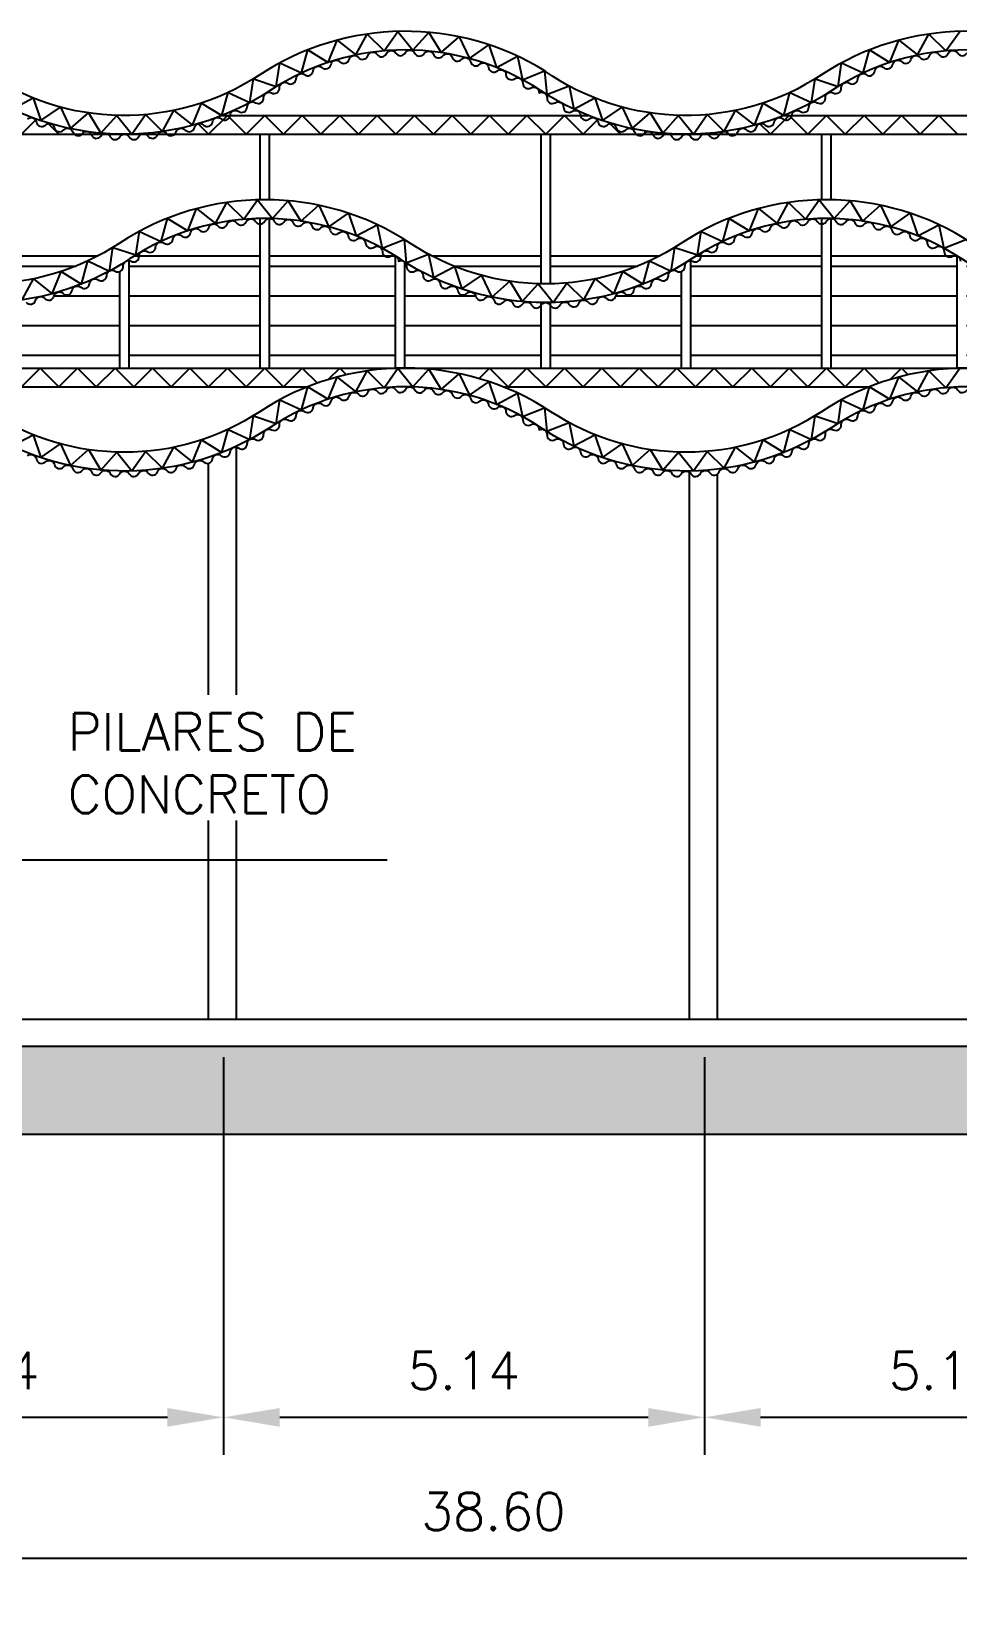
# Model space of a CAD drawing. Header units: millimetres. Extents: x 462 to 740, y -508 to -73.
# Drawn here: x 683.78 to 693.67, y -503.81 to -487.09 of the extents above; entities that cross this region are included whole.
import ezdxf

# ---------------------------------------------------------------- set-up
doc = ezdxf.new("R2010")
doc.units = ezdxf.units.MM
doc.header["$LTSCALE"] = 0.1
doc.header["$PDMODE"] = 3
doc.header["$PDSIZE"] = 0.005
for name, color, linetype in [('azul-claro', 130, 'Continuous'), ('COTAS', 6, 'Continuous'), ('nivel', 1, 'Continuous'), ('ondas-claras', 130, 'Continuous'), ('ondas-escuras', 160, 'Continuous'), ('Parede alta', 5, 'Continuous')]:
    doc.layers.add(name, color=color, linetype=linetype)
doc.styles.add('RO-00', font='romans.shx')
doc.dimstyles.new('COTAS-300', dxfattribs={"dimscale": 0, "dimtxt": 0.4, "dimasz": 0.6, "dimexe": 0.4, "dimexo": 0.4, "dimgap": 0.3, "dimtad": 1, "dimzin": 1, "dimdsep": 46, "dimtxsty": 'RO-00', "dimcen": 2.5, "dimclrd": 6, "dimclre": 6, "dimclrt": 2, "dimadec": 0, "dimazin": 0, "dimtfac": 1, "dimtmove": 2, "dimatfit": 2, "dimfxl": 1, "dimtolj": 1, "dimtzin": 0, "dimarcsym": 0})

# ---------------------------------------------------------------- blocks, each defined once
blk = doc.blocks.new('*D55')
at = {"layer": 'COTAS', "color": 6, "lineweight": -2}
for p, q in [((690.966, -498.052), (690.966, -502.303)), ((696.102, -498.052), (696.102, -502.303)), ((695.502, -501.903), (691.566, -501.903))]:
    blk.add_line(p, q, dxfattribs=at)
at = {"layer": 'COTAS', "color": 6}
for points in [[(691.566, -501.803), (691.566, -502.003), (690.966, -501.903)], [(695.502, -501.803), (695.502, -502.003), (696.102, -501.903)]]:
    blk.add_solid(points, dxfattribs=at)
at = {"layer": 'Defpoints', "color": 0}
for p in [(690.966, -497.652), (696.102, -497.652), (690.966, -501.903)]:
    blk.add_point(p, dxfattribs=at)
at = {"layer": 'COTAS', "color": 2, "insert": (693.534, -501.403), "char_height": 0.4, "attachment_point": 5, "style": 'RO-00'}
blk.add_mtext('\\A1;5.14', dxfattribs=at)
blk = doc.blocks.new('*D56')
at = {"layer": 'COTAS', "color": 6, "lineweight": -2}
for p, q in [((685.829, -498.052), (685.829, -502.303)), ((690.966, -498.052), (690.966, -502.303)), ((690.366, -501.903), (686.429, -501.903))]:
    blk.add_line(p, q, dxfattribs=at)
at = {"layer": 'COTAS', "color": 6}
for points in [[(686.429, -501.803), (686.429, -502.003), (685.829, -501.903)], [(690.366, -501.803), (690.366, -502.003), (690.966, -501.903)]]:
    blk.add_solid(points, dxfattribs=at)
at = {"layer": 'Defpoints', "color": 0}
for p in [(685.829, -497.652), (690.966, -497.652), (685.829, -501.903)]:
    blk.add_point(p, dxfattribs=at)
at = {"layer": 'COTAS', "color": 2, "insert": (688.397, -501.403), "char_height": 0.4, "attachment_point": 5, "style": 'RO-00'}
blk.add_mtext('\\A1;5.14', dxfattribs=at)
blk = doc.blocks.new('*D57')
at = {"layer": 'COTAS', "color": 6, "lineweight": -2}
for p, q in [((680.693, -498.052), (680.693, -502.303)), ((685.829, -498.052), (685.829, -502.303)), ((685.229, -501.903), (681.293, -501.903))]:
    blk.add_line(p, q, dxfattribs=at)
at = {"layer": 'COTAS', "color": 6}
for points in [[(681.293, -501.803), (681.293, -502.003), (680.693, -501.903)], [(685.229, -501.803), (685.229, -502.003), (685.829, -501.903)]]:
    blk.add_solid(points, dxfattribs=at)
at = {"layer": 'Defpoints', "color": 0}
for p in [(680.693, -497.652), (685.829, -497.652), (680.693, -501.903)]:
    blk.add_point(p, dxfattribs=at)
at = {"layer": 'COTAS', "color": 2, "insert": (683.261, -501.403), "char_height": 0.4, "attachment_point": 5, "style": 'RO-00'}
blk.add_mtext('\\A1;5.14', dxfattribs=at)
blk = doc.blocks.new('*D71')
at = {"layer": 'COTAS', "color": 6, "lineweight": -2}
for p, q in [((669.411, -500.577), (669.411, -503.809)), ((708.009, -501.345), (708.009, -503.809)), ((670.011, -503.409), (707.409, -503.409))]:
    blk.add_line(p, q, dxfattribs=at)
at = {"layer": 'COTAS', "color": 6}
for points in [[(670.011, -503.309), (670.011, -503.509), (669.411, -503.409)], [(707.409, -503.309), (707.409, -503.509), (708.009, -503.409)]]:
    blk.add_solid(points, dxfattribs=at)
at = {"layer": 'Defpoints', "color": 0}
for p in [(669.411, -500.177), (708.009, -500.945), (708.009, -503.409)]:
    blk.add_point(p, dxfattribs=at)
at = {"layer": 'COTAS', "color": 2, "insert": (688.71, -502.909), "char_height": 0.4, "attachment_point": 5, "style": 'RO-00'}
blk.add_mtext('\\A1;38.60', dxfattribs=at)

msp = doc.modelspace()

# ---------------------------------------------------------------- hatches: boundary and pattern name
h = msp.add_hatch()
h.set_pattern_fill('LINE', color=256, scale=0.1, style=0)
h.set_pattern_definition([(0, (61.8689, 31.7374), (0, 0.3175), [])])
h.paths.add_polyline_path([(684.489, -489.489), (683.32, -489.489), (683.32, -489.788, 0.116451)])
h.paths.add_polyline_path([(684.72, -489.657, -0.237937), (684.669, -489.652, 0.268983), (684.611, -489.65), (684.611, -489.65, 0.268989), (684.581, -489.7, -0.610099), (684.49, -489.745, 0.268989), (684.433, -489.739), (684.433, -489.739, 0.268983), (684.399, -489.786, -0.6101), (684.305, -489.824, 0.268983), (684.248, -489.814), (684.248, -489.814, 0.268989), (684.211, -489.859, -0.610099), (684.115, -489.891, 0.26899), (684.058, -489.877), (684.058, -489.877, 0.268984), (684.018, -489.919, -0.6101), (683.92, -489.943, 0.579938), (683.822, -489.964, -0.610099), (683.722, -489.982, 0.579938), (683.623, -489.996, -0.6101), (683.522, -490.007, 0.579938), (683.422, -490.014, -0.610099), (683.321, -490.018, 0.001454), (683.32, -490.018), (683.32, -490.689), (684.72, -490.689)])
h.paths.add_polyline_path([(686.22, -489.489), (684.927, -489.489, 0.020521), (684.927, -489.493, -0.5853), (684.842, -489.547, 0.098516), (684.82, -489.541), (684.82, -490.689), (686.22, -490.689)])
h.paths.add_polyline_path([(687.665, -489.491, 0.024038), (687.66, -489.489), (687.624, -489.489, 0.049924), (687.614, -489.493, -0.312343), (687.548, -489.489), (686.32, -489.489), (686.32, -490.689), (687.665, -490.689)])
h.paths.add_polyline_path([(689.22, -490.018, 0.001448), (689.22, -490.018, -0.6101), (689.119, -490.014, 0.579938), (689.019, -490.007, -0.610099), (688.918, -489.996, 0.579938), (688.819, -489.982, -0.6101), (688.719, -489.964, 0.579938), (688.621, -489.943, -0.610099), (688.523, -489.919, 0.579938), (688.426, -489.891, -0.6101), (688.33, -489.859, 0.579938), (688.236, -489.824, -0.610099), (688.142, -489.786, 0.579938), (688.051, -489.745, -0.6101), (687.96, -489.7, 0.579938), (687.872, -489.652, -0.610099), (687.784, -489.601, 0.222137), (687.765, -489.555), (687.765, -490.689), (689.22, -490.689)])
h.paths.add_polyline_path([(689.22, -489.489), (688.052, -489.489, 0.116451), (689.22, -489.788)])
h = msp.add_hatch()
h.set_pattern_fill('LINE', color=256, scale=0.1, style=0)
h.set_pattern_definition([(0, (67.8689, 31.7374), (0, 0.3175), [])])
h.paths.add_polyline_path([(690.489, -489.489), (689.32, -489.489), (689.32, -489.788, 0.116451)])
h.paths.add_polyline_path([(690.72, -489.657, -0.237937), (690.669, -489.652, 0.268983), (690.611, -489.65), (690.611, -489.65, 0.268989), (690.581, -489.7, -0.610099), (690.49, -489.745, 0.268989), (690.433, -489.739), (690.433, -489.739, 0.268983), (690.399, -489.786, -0.6101), (690.305, -489.824, 0.268983), (690.248, -489.814), (690.248, -489.814, 0.268989), (690.211, -489.859, -0.610099), (690.115, -489.891, 0.26899), (690.058, -489.877), (690.058, -489.877, 0.268984), (690.018, -489.919, -0.6101), (689.92, -489.943, 0.579938), (689.822, -489.964, -0.610099), (689.722, -489.982, 0.579938), (689.623, -489.996, -0.6101), (689.522, -490.007, 0.579938), (689.422, -490.014, -0.610099), (689.321, -490.018, 0.001454), (689.32, -490.018), (689.32, -490.689), (690.72, -490.689)])
h.paths.add_polyline_path([(692.22, -489.489), (690.927, -489.489, 0.020521), (690.927, -489.493, -0.5853), (690.842, -489.547, 0.098516), (690.82, -489.541), (690.82, -490.689), (692.22, -490.689)])
h.paths.add_polyline_path([(693.665, -489.491, 0.024038), (693.66, -489.489), (693.624, -489.489, 0.049924), (693.614, -489.493, -0.312343), (693.548, -489.489), (692.32, -489.489), (692.32, -490.689), (693.665, -490.689)])
h.paths.add_polyline_path([(695.22, -490.018, 0.001448), (695.22, -490.018, -0.6101), (695.119, -490.014, 0.579938), (695.019, -490.007, -0.610099), (694.918, -489.996, 0.579938), (694.819, -489.982, -0.6101), (694.719, -489.964, 0.579938), (694.621, -489.943, -0.610099), (694.523, -489.919, 0.579938), (694.426, -489.891, -0.6101), (694.33, -489.859, 0.579938), (694.236, -489.824, -0.610099), (694.142, -489.786, 0.579938), (694.051, -489.745, -0.6101), (693.96, -489.7, 0.579938), (693.872, -489.652, -0.610099), (693.784, -489.601, 0.222137), (693.765, -489.555), (693.765, -490.689), (695.22, -490.689)])
h.paths.add_polyline_path([(695.22, -489.489), (694.052, -489.489, 0.116451), (695.22, -489.788)])
at = {"layer": 'Parede alta'}
msp.add_hatch(color=256, dxfattribs=at).paths.add_polyline_path([(615.813, -498.124), (622.397, -498.124), (622.397, -497.935), (637.373, -497.935), (637.373, -498.124), (639.075, -498.124), (644.831, -498.124), (644.831, -497.935), (653.026, -497.935), (653.026, -498.124), (665.693, -498.124), (665.693, -497.935), (690.531, -497.935), (710.726, -497.935), (710.726, -498.124), (722.993, -498.124), (722.993, -497.935), (730.926, -497.935), (730.926, -498.124), (739.642, -498.124), (739.642, -499.068), (729.982, -499.068), (729.982, -498.879), (723.937, -498.879), (723.937, -499.068), (709.782, -499.068), (709.782, -498.879), (690.531, -498.879), (666.637, -498.879), (666.637, -499.068), (652.082, -499.068), (652.082, -498.879), (645.775, -498.879), (645.775, -499.068), (639.075, -499.068), (636.429, -499.068), (636.429, -498.879), (623.341, -498.879), (623.341, -499.068), (615.813, -499.068)])

# ---------------------------------------------------------------- linework, layer by layer
for p, q in [((683.831, -488.028), (683.67, -488.189)), ((685.87, -487.989), (685.67, -488.189)), ((685.814, -487.989), (689.27, -487.989)), ((685.87, -487.989), (686.07, -488.189)), ((686.27, -487.989), (686.07, -488.189)), ((686.27, -487.989), (686.47, -488.189)), ((686.67, -487.989), (686.47, -488.189)), ((686.67, -487.989), (686.87, -488.189)), ((687.07, -487.989), (686.87, -488.189)), ((687.07, -487.989), (687.27, -488.189)), ((687.47, -487.989), (687.27, -488.189)), ((687.47, -487.989), (687.67, -488.189)), ((687.87, -487.989), (687.67, -488.189)), ((687.87, -487.989), (688.07, -488.189)), ((688.27, -487.989), (688.07, -488.189)), ((688.27, -487.989), (688.47, -488.189)), ((688.67, -487.989), (688.47, -488.189)), ((688.67, -487.989), (688.87, -488.189)), ((689.07, -487.989), (688.87, -488.189)), ((689.07, -487.989), (689.27, -488.189)), ((689.27, -487.989), (689.726, -487.989)), ((689.47, -487.989), (689.27, -488.189)), ((689.47, -487.989), (689.67, -488.189)), ((689.831, -488.028), (689.67, -488.189)), ((691.87, -487.989), (691.67, -488.189)), ((691.814, -487.989), (695.27, -487.989)), ((691.87, -487.989), (692.07, -488.189)), ((692.27, -487.989), (692.07, -488.189)), ((692.27, -487.989), (692.47, -488.189)), ((692.67, -487.989), (692.47, -488.189)), ((692.67, -487.989), (692.87, -488.189)), ((693.07, -487.989), (692.87, -488.189)), ((693.07, -487.989), (693.27, -488.189)), ((693.47, -487.989), (693.27, -488.189)), ((693.47, -487.989), (693.67, -488.189)), ((683.27, -488.189), (689.27, -488.189)), ((683.948, -488.066), (684.07, -488.189)), ((685.558, -488.077), (685.67, -488.189)), ((686.22, -488.889), (686.22, -488.189)), ((686.32, -488.889), (686.32, -488.189)), ((689.22, -489.788), (689.22, -488.189)), ((689.27, -488.189), (695.27, -488.189)), ((689.32, -489.788), (689.32, -488.189)), ((689.948, -488.066), (690.07, -488.189)), ((691.558, -488.077), (691.67, -488.189)), ((692.22, -488.889), (692.22, -488.189)), ((692.32, -488.889), (692.32, -488.189)), ((686.22, -490.689), (686.22, -489.089)), ((686.32, -490.689), (686.32, -489.089)), ((692.22, -490.689), (692.22, -489.089)), ((692.32, -490.689), (692.32, -489.089)), ((683.32, -489.489), (684.489, -489.489)), ((684.82, -490.689), (684.82, -489.541)), ((684.878, -489.489), (686.22, -489.489)), ((686.32, -489.489), (687.663, -489.489)), ((687.665, -490.689), (687.665, -489.491)), ((687.765, -490.689), (687.765, -489.555)), ((688.052, -489.489), (689.22, -489.489)), ((689.32, -489.489), (690.489, -489.489)), ((690.82, -490.689), (690.82, -489.541)), ((690.878, -489.489), (692.22, -489.489)), ((692.32, -489.489), (693.663, -489.489)), ((693.665, -490.689), (693.665, -489.491)), ((684.72, -490.689), (684.72, -489.657)), ((690.72, -490.689), (690.72, -489.657)), ((689.22, -490.689), (689.22, -489.988)), ((689.32, -490.689), (689.32, -489.988)), ((683.27, -490.689), (689.27, -490.689)), ((683.87, -490.689), (683.67, -490.889)), ((683.87, -490.689), (684.07, -490.889)), ((684.27, -490.689), (684.07, -490.889)), ((684.27, -490.689), (684.47, -490.889)), ((684.67, -490.689), (684.47, -490.889)), ((684.67, -490.689), (684.87, -490.889)), ((685.07, -490.689), (684.87, -490.889)), ((685.07, -490.689), (685.27, -490.889)), ((685.47, -490.689), (685.27, -490.889)), ((685.47, -490.689), (685.67, -490.889)), ((685.87, -490.689), (685.67, -490.889)), ((685.87, -490.689), (686.07, -490.889)), ((686.27, -490.689), (686.07, -490.889)), ((686.27, -490.689), (686.47, -490.889)), ((686.67, -490.689), (686.47, -490.889)), ((686.67, -490.689), (686.831, -490.849)), ((687.07, -490.689), (686.948, -490.811)), ((687.07, -490.689), (687.141, -490.76)), ((688.67, -490.689), (688.558, -490.801)), ((688.67, -490.689), (688.87, -490.889)), ((689.07, -490.689), (688.87, -490.889)), ((689.07, -490.689), (689.27, -490.889)), ((689.27, -490.689), (695.27, -490.689)), ((689.47, -490.689), (689.27, -490.889)), ((689.47, -490.689), (689.67, -490.889)), ((689.87, -490.689), (689.67, -490.889)), ((689.87, -490.689), (690.07, -490.889)), ((690.27, -490.689), (690.07, -490.889)), ((690.27, -490.689), (690.47, -490.889)), ((690.67, -490.689), (690.47, -490.889)), ((690.67, -490.689), (690.87, -490.889)), ((691.07, -490.689), (690.87, -490.889)), ((691.07, -490.689), (691.27, -490.889)), ((691.47, -490.689), (691.27, -490.889)), ((691.47, -490.689), (691.67, -490.889)), ((691.87, -490.689), (691.67, -490.889)), ((691.87, -490.689), (692.07, -490.889)), ((692.27, -490.689), (692.07, -490.889)), ((692.27, -490.689), (692.47, -490.889)), ((692.67, -490.689), (692.47, -490.889)), ((692.67, -490.689), (692.831, -490.849)), ((693.07, -490.689), (692.948, -490.811)), ((693.07, -490.689), (693.141, -490.76)), ((683.27, -490.889), (686.726, -490.889)), ((688.814, -490.889), (689.27, -490.889)), ((689.27, -490.889), (692.726, -490.889))]:
    msp.add_line(p, q)
at = {"layer": 'azul-claro'}
for points in [[(689.27, -487.518, 0.293057), (686.215, -487.555, -0.307403), (683.259, -487.513, -0.292457)], [(695.27, -487.518, 0.293057), (692.215, -487.555, -0.307403), (689.259, -487.513, -0.292457)], [(689.27, -487.758, -0.005791), (689.215, -487.722, 0.3), (686.326, -487.722, -0.3), (683.215, -487.722)], [(683.736, -488.025, -0.586073), (683.83, -488.059, 0.603737), (683.926, -488.091, -0.586073), (684.023, -488.119, 0.603753), (684.121, -488.144, -0.586073), (684.219, -488.165, 0.603737), (684.318, -488.183, -0.586073), (684.418, -488.197, 0.603753), (684.519, -488.208, -0.586073), (684.619, -488.215, 0.603737), (684.72, -488.218, -0.586073), (684.821, -488.218, 0.603753), (684.922, -488.215, -0.586073), (685.022, -488.208, 0.603737), (685.123, -488.197, -0.586073), (685.222, -488.183, 0.603753), (685.322, -488.165, -0.586073), (685.42, -488.144, 0.603737), (685.518, -488.119, -0.586073), (685.615, -488.091, 0.603753), (685.711, -488.059, -0.586073), (685.805, -488.025, 0.603737), (685.899, -487.986, -0.586073), (685.991, -487.945, 0.603753), (686.081, -487.9, -0.586073), (686.17, -487.852, 0.603737), (686.257, -487.801, -0.586073), (686.342, -487.747, 0.5853), (686.427, -487.693, -0.604731), (686.515, -487.643, 0.5853), (686.604, -487.596, -0.604731), (686.695, -487.552, 0.5853), (686.787, -487.512, -0.604731), (686.881, -487.476, 0.5853), (686.977, -487.443, -0.604731), (687.073, -487.414, 0.5853), (687.171, -487.389, -0.604731), (687.269, -487.368, 0.5853), (687.369, -487.35, -0.604731), (687.469, -487.336, 0.5853), (687.569, -487.327, -0.604731), (687.67, -487.321, 0.5853), (687.77, -487.319, -0.604731), (687.871, -487.321, 0.5853), (687.972, -487.327, -0.604731), (688.072, -487.336, 0.5853), (688.172, -487.35, -0.604731), (688.272, -487.368, 0.5853), (688.37, -487.389, -0.604731), (688.468, -487.414, 0.5853), (688.564, -487.443, -0.604731), (688.66, -487.476, 0.5853), (688.754, -487.512, -0.604731), (688.846, -487.552, 0.5853), (688.937, -487.596, -0.604731), (689.026, -487.643, 0.5853), (689.114, -487.693, -0.604731), (689.199, -487.747, -0.354582), (689.27, -487.761, -0.354582)], [(695.27, -487.758, -0.005791), (695.215, -487.722, 0.3), (692.326, -487.722, -0.3), (689.215, -487.722)], [(689.27, -487.761, -0.191661), (689.284, -487.801, 0.603753), (689.371, -487.852, -0.586073), (689.46, -487.9, 0.603737), (689.55, -487.945, -0.586073), (689.642, -487.986, 0.603753), (689.736, -488.025, -0.586073), (689.83, -488.059, 0.603737), (689.926, -488.091, -0.586073), (690.023, -488.119, 0.603753), (690.121, -488.144, -0.586073), (690.219, -488.165, 0.603737), (690.318, -488.183, -0.586073), (690.418, -488.197, 0.603753), (690.519, -488.208, -0.586073), (690.619, -488.215, 0.603737), (690.72, -488.218, -0.586073), (690.821, -488.218, 0.603753), (690.922, -488.215, -0.586073), (691.022, -488.208, 0.603737), (691.123, -488.197, -0.586073), (691.222, -488.183, 0.603753), (691.322, -488.165, -0.586073), (691.42, -488.144, 0.603737), (691.518, -488.119, -0.586073), (691.615, -488.091, 0.603753), (691.711, -488.059, -0.586073), (691.805, -488.025, 0.603737), (691.899, -487.986, -0.586073), (691.991, -487.945, 0.603753), (692.081, -487.9, -0.586073), (692.17, -487.852, 0.603737), (692.257, -487.801, -0.586073), (692.342, -487.747, 0.5853), (692.427, -487.693, -0.604731), (692.515, -487.643, 0.5853), (692.604, -487.596, -0.604731), (692.695, -487.552, 0.5853), (692.787, -487.512, -0.604731), (692.881, -487.476, 0.5853), (692.977, -487.443, -0.604731), (693.073, -487.414, 0.5853), (693.171, -487.389, -0.604731), (693.269, -487.368, 0.5853), (693.369, -487.35, -0.604731), (693.469, -487.336, 0.5853), (693.569, -487.327, -0.604731), (693.67, -487.321, 0.5853), (693.77, -487.319, -0.604731)]]:
    msp.add_lwpolyline(points, format="xyb", dxfattribs=at)
for points in [[(683.571, -487.921), (683.796, -487.801), (683.876, -488.043), (684.086, -487.898), (684.194, -488.129), (684.386, -487.96), (684.52, -488.178), (684.69, -487.987), (684.849, -488.188), (684.996, -487.979), (685.177, -488.159), (685.299, -487.935), (685.499, -488.093), (685.594, -487.856), (685.812, -487.99), (685.879, -487.743), (686.11, -487.851), (686.148, -487.598), (686.393, -487.679), (686.431, -487.427), (686.662, -487.534), (686.729, -487.288), (686.947, -487.421), (687.042, -487.184), (687.242, -487.342), (687.364, -487.118), (687.545, -487.298), (687.692, -487.09), (687.851, -487.29), (688.021, -487.1), (688.155, -487.317), (688.347, -487.148), (688.455, -487.379), (688.664, -487.234), (688.745, -487.476), (688.97, -487.356), (689.022, -487.606), (689.259, -487.513), (689.281, -487.764)], [(689.281, -487.764), (689.519, -487.671), (689.571, -487.921), (689.796, -487.801), (689.876, -488.043), (690.086, -487.898), (690.194, -488.129), (690.386, -487.96), (690.52, -488.178), (690.69, -487.987), (690.849, -488.188), (690.996, -487.979), (691.177, -488.159), (691.299, -487.935), (691.499, -488.093), (691.594, -487.856), (691.812, -487.99), (691.879, -487.743), (692.11, -487.851), (692.148, -487.598), (692.393, -487.679), (692.431, -487.427), (692.662, -487.534), (692.729, -487.288), (692.947, -487.421), (693.042, -487.184), (693.242, -487.342), (693.364, -487.118), (693.545, -487.298), (693.692, -487.09)]]:
    msp.add_lwpolyline(points, dxfattribs=at)
at = {"layer": 'nivel'}
for p, q in [((685.969, -494.179), (685.969, -491.535)), ((685.669, -494.179), (685.669, -491.705)), ((690.806, -497.652), (690.806, -491.801)), ((691.106, -497.652), (691.106, -491.82)), ((685.669, -497.652), (685.669, -495.525)), ((685.969, -497.652), (685.969, -495.525))]:
    msp.add_line(p, q, dxfattribs=at)
at = {"layer": 'ondas-claras'}
for points in [[(689.326, -491.155, 0.3), (686.215, -491.155, -0.3), (683.326, -491.155)], [(695.326, -491.155, 0.3), (692.215, -491.155, -0.3), (689.326, -491.155)], [(689.27, -491.358, -0.005791), (689.215, -491.322, 0.3), (686.326, -491.322, -0.293699), (683.27, -491.358)], [(683.736, -491.625, -0.586073), (683.83, -491.659, 0.603737), (683.926, -491.691, -0.586073), (684.023, -491.719, 0.603753), (684.121, -491.744, -0.586073), (684.219, -491.765, 0.603737), (684.318, -491.783, -0.586073), (684.418, -491.797, 0.603753), (684.519, -491.808, -0.586073), (684.619, -491.815, 0.603737), (684.72, -491.818, -0.586073), (684.821, -491.818, 0.603753), (684.922, -491.815, -0.586073), (685.022, -491.808, 0.603737), (685.123, -491.797, -0.586073), (685.222, -491.783, 0.603753), (685.322, -491.765, -0.586073), (685.42, -491.744, 0.603737), (685.518, -491.719, -0.586073), (685.615, -491.691, 0.603753), (685.711, -491.659, -0.586073), (685.805, -491.625, 0.603737), (685.899, -491.586, -0.586073), (685.991, -491.545, 0.603753), (686.081, -491.5, -0.586073), (686.17, -491.452, 0.603737), (686.257, -491.401, -0.586073), (686.342, -491.347, 0.5853), (686.427, -491.293, -0.604731), (686.515, -491.243, 0.5853), (686.604, -491.196, -0.604731), (686.695, -491.152, 0.5853), (686.787, -491.112, -0.604731), (686.881, -491.076, 0.5853), (686.977, -491.043, -0.604731), (687.073, -491.014, 0.5853), (687.171, -490.989, -0.604731), (687.269, -490.968, 0.5853), (687.369, -490.95, -0.604731), (687.469, -490.936, 0.5853), (687.569, -490.927, -0.604731), (687.67, -490.921, 0.5853), (687.77, -490.919, -0.604731), (687.871, -490.921, 0.5853), (687.972, -490.927, -0.604731), (688.072, -490.936, 0.5853), (688.172, -490.95, -0.604731), (688.272, -490.968, 0.5853), (688.37, -490.989, -0.604731), (688.468, -491.014, 0.5853), (688.564, -491.043, -0.604731), (688.66, -491.076, 0.5853), (688.754, -491.112, -0.604731), (688.846, -491.152, 0.5853), (688.937, -491.196, -0.604731), (689.026, -491.243, 0.5853), (689.114, -491.293, -0.604731), (689.199, -491.347, -0.354582), (689.27, -491.361, -0.354582)], [(695.27, -491.358, -0.005791), (695.215, -491.322, 0.3), (692.326, -491.322, -0.293699), (689.27, -491.358)], [(689.27, -491.361, -0.191661), (689.284, -491.401, 0.603753), (689.371, -491.452, -0.586073), (689.46, -491.5, 0.603737), (689.55, -491.545, -0.586073), (689.642, -491.586, 0.603753), (689.736, -491.625, -0.586073), (689.83, -491.659, 0.603737), (689.926, -491.691, -0.586073), (690.023, -491.719, 0.603753), (690.121, -491.744, -0.586073), (690.219, -491.765, 0.603737), (690.318, -491.783, -0.586073), (690.418, -491.797, 0.603753), (690.519, -491.808, -0.586073), (690.619, -491.815, 0.603737), (690.72, -491.818, -0.586073), (690.821, -491.818, 0.603753), (690.922, -491.815, -0.586073), (691.022, -491.808, 0.603737), (691.123, -491.797, -0.586073), (691.222, -491.783, 0.603753), (691.322, -491.765, -0.586073), (691.42, -491.744, 0.603737), (691.518, -491.719, -0.586073), (691.615, -491.691, 0.603753), (691.711, -491.659, -0.586073), (691.805, -491.625, 0.603737), (691.899, -491.586, -0.586073), (691.991, -491.545, 0.603753), (692.081, -491.5, -0.586073), (692.17, -491.452, 0.603737), (692.257, -491.401, -0.586073), (692.342, -491.347, 0.5853), (692.427, -491.293, -0.604731), (692.515, -491.243, 0.5853), (692.604, -491.196, -0.604731), (692.695, -491.152, 0.5853), (692.787, -491.112, -0.604731), (692.881, -491.076, 0.5853), (692.977, -491.043, -0.604731), (693.073, -491.014, 0.5853), (693.171, -490.989, -0.604731), (693.269, -490.968, 0.5853), (693.369, -490.95, -0.604731), (693.469, -490.936, 0.5853), (693.569, -490.927, -0.604731), (693.67, -490.921, 0.5853), (693.77, -490.919, -0.604731)]]:
    msp.add_lwpolyline(points, format="xyb", dxfattribs=at)
for points in [[(683.571, -491.521), (683.796, -491.401), (683.876, -491.643), (684.086, -491.498), (684.194, -491.729), (684.386, -491.56), (684.52, -491.778), (684.69, -491.587), (684.849, -491.788), (684.996, -491.579), (685.177, -491.759), (685.299, -491.535), (685.499, -491.693), (685.594, -491.456), (685.812, -491.59), (685.879, -491.343), (686.11, -491.451), (686.148, -491.198), (686.393, -491.279), (686.431, -491.027), (686.662, -491.134), (686.729, -490.888), (686.947, -491.021), (687.042, -490.784), (687.242, -490.942), (687.364, -490.718), (687.545, -490.898), (687.692, -490.69), (687.851, -490.89), (688.021, -490.7), (688.155, -490.917), (688.347, -490.748), (688.455, -490.979), (688.664, -490.834), (688.745, -491.076), (688.97, -490.956), (689.022, -491.206), (689.259, -491.113), (689.281, -491.364)], [(689.281, -491.364), (689.519, -491.271), (689.571, -491.521), (689.796, -491.401), (689.876, -491.643), (690.086, -491.498), (690.194, -491.729), (690.386, -491.56), (690.52, -491.778), (690.69, -491.587), (690.849, -491.788), (690.996, -491.579), (691.177, -491.759), (691.299, -491.535), (691.499, -491.693), (691.594, -491.456), (691.812, -491.59), (691.879, -491.343), (692.11, -491.451), (692.148, -491.198), (692.393, -491.279), (692.431, -491.027), (692.662, -491.134), (692.729, -490.888), (692.947, -491.021), (693.042, -490.784), (693.242, -490.942), (693.364, -490.718), (693.545, -490.898), (693.692, -490.69)]]:
    msp.add_lwpolyline(points, dxfattribs=at)
at = {"layer": 'ondas-escuras'}
for points in [[(689.27, -489.789, -0.146769), (687.826, -489.355, 0.3), (684.715, -489.355, -0.146769), (683.27, -489.789)], [(695.27, -489.789, -0.146769), (693.826, -489.355, 0.3), (690.715, -489.355, -0.146769), (689.27, -489.789)], [(689.27, -489.989, -0.146769), (687.715, -489.522, 0.3), (684.826, -489.522, -0.146769), (683.27, -489.989)], [(683.722, -489.983, 0.603753), (683.822, -489.965, -0.586073), (683.92, -489.944, 0.603737), (684.018, -489.919, -0.586073), (684.115, -489.891, 0.603753), (684.211, -489.859, -0.586073), (684.305, -489.825, 0.603737), (684.399, -489.786, -0.586073), (684.491, -489.745, 0.603753), (684.581, -489.7, -0.586073), (684.67, -489.652, 0.603737), (684.757, -489.601, -0.586073), (684.842, -489.547, 0.5853), (684.927, -489.493, -0.604731), (685.015, -489.443, 0.5853), (685.104, -489.396, -0.604731), (685.195, -489.352, 0.5853), (685.287, -489.312, -0.604731), (685.381, -489.276, 0.5853), (685.477, -489.243, -0.604731), (685.573, -489.214, 0.5853), (685.671, -489.189, -0.604731), (685.769, -489.168, 0.5853), (685.869, -489.15, -0.604731), (685.969, -489.136, 0.5853), (686.069, -489.127, -0.604731), (686.17, -489.121, 0.5853), (686.27, -489.119, -0.604731), (686.371, -489.121, 0.5853), (686.472, -489.127, -0.604731), (686.572, -489.136, 0.5853), (686.672, -489.15, -0.604731), (686.772, -489.168, 0.5853), (686.87, -489.189, -0.604731), (686.968, -489.214, 0.5853), (687.064, -489.243, -0.604731), (687.16, -489.276, 0.5853), (687.254, -489.312, -0.604731), (687.346, -489.352, 0.5853), (687.437, -489.396, -0.604731), (687.526, -489.443, 0.5853), (687.614, -489.493, -0.604731), (687.699, -489.547, -0.586073), (687.784, -489.601, 0.603753), (687.871, -489.652, -0.586073), (687.96, -489.7, 0.603737), (688.05, -489.745, -0.586073), (688.142, -489.786, 0.603753), (688.236, -489.825, -0.586073), (688.33, -489.859, 0.603737), (688.426, -489.891, -0.586073), (688.523, -489.919, 0.603753), (688.621, -489.944, -0.586073), (688.719, -489.965, 0.603737), (688.818, -489.983, -0.586073), (688.918, -489.997, 0.603753), (689.019, -490.008, -0.586073), (689.119, -490.015, 0.603737), (689.22, -490.018, -0.271445), (689.27, -489.989, -0.271445)], [(695.27, -489.989, -0.146769), (693.715, -489.522, 0.3), (690.826, -489.522, -0.146769), (689.27, -489.989)], [(689.27, -489.989, -0.271445), (689.321, -490.018, 0.603753), (689.422, -490.015, -0.586073), (689.522, -490.008, 0.603737), (689.623, -489.997, -0.586073), (689.722, -489.983, 0.603753), (689.822, -489.965, -0.586073), (689.92, -489.944, 0.603737), (690.018, -489.919, -0.586073), (690.115, -489.891, 0.603753), (690.211, -489.859, -0.586073), (690.305, -489.825, 0.603737), (690.399, -489.786, -0.586073), (690.491, -489.745, 0.603753), (690.581, -489.7, -0.586073), (690.67, -489.652, 0.603737), (690.757, -489.601, -0.586073), (690.842, -489.547, 0.5853), (690.927, -489.493, -0.604731), (691.015, -489.443, 0.5853), (691.104, -489.396, -0.604731), (691.195, -489.352, 0.5853), (691.287, -489.312, -0.604731), (691.381, -489.276, 0.5853), (691.477, -489.243, -0.604731), (691.573, -489.214, 0.5853), (691.671, -489.189, -0.604731), (691.769, -489.168, 0.5853), (691.869, -489.15, -0.604731), (691.969, -489.136, 0.5853), (692.069, -489.127, -0.604731), (692.17, -489.121, 0.5853), (692.27, -489.119, -0.604731), (692.371, -489.121, 0.5853), (692.472, -489.127, -0.604731), (692.572, -489.136, 0.5853), (692.672, -489.15, -0.604731), (692.772, -489.168, 0.5853), (692.87, -489.189, -0.604731), (692.968, -489.214, 0.5853), (693.064, -489.243, -0.604731), (693.16, -489.276, 0.5853), (693.254, -489.312, -0.604731), (693.346, -489.352, 0.5853), (693.437, -489.396, -0.604731), (693.526, -489.443, 0.5853), (693.614, -489.493, -0.604731), (693.699, -489.547, -0.586073)]]:
    msp.add_lwpolyline(points, format="xyb", dxfattribs=at)
for points in [[(683.677, -489.959), (683.799, -489.735), (683.999, -489.893), (684.094, -489.656), (684.312, -489.79), (684.379, -489.543), (684.61, -489.651), (684.648, -489.398), (684.893, -489.479), (684.931, -489.227), (685.162, -489.334), (685.229, -489.088), (685.447, -489.221), (685.542, -488.984), (685.742, -489.142), (685.864, -488.918), (686.045, -489.098), (686.192, -488.89), (686.351, -489.09), (686.521, -488.9), (686.655, -489.117), (686.847, -488.948), (686.955, -489.179), (687.164, -489.034), (687.245, -489.276), (687.47, -489.156), (687.522, -489.406), (687.759, -489.313), (687.781, -489.564), (688.019, -489.471), (688.071, -489.721), (688.296, -489.601), (688.376, -489.843), (688.586, -489.698), (688.694, -489.929), (688.886, -489.76), (689.02, -489.978), (689.19, -489.787), (689.27, -489.889)], [(689.27, -489.889), (689.349, -489.988), (689.496, -489.779), (689.677, -489.959), (689.799, -489.735), (689.999, -489.893), (690.094, -489.656), (690.312, -489.79), (690.379, -489.543), (690.61, -489.651), (690.648, -489.398), (690.893, -489.479), (690.931, -489.227), (691.162, -489.334), (691.229, -489.088), (691.447, -489.221), (691.542, -488.984), (691.742, -489.142), (691.864, -488.918), (692.045, -489.098), (692.192, -488.89), (692.351, -489.09), (692.521, -488.9), (692.655, -489.117), (692.847, -488.948), (692.955, -489.179), (693.164, -489.034), (693.245, -489.276), (693.47, -489.156), (693.522, -489.406), (693.759, -489.313)]]:
    msp.add_lwpolyline(points, dxfattribs=at)
at = {"layer": 'Parede alta'}
for points in [[(739.642, -497.841), (731.209, -497.841), (731.209, -497.652), (722.709, -497.652), (722.709, -497.841), (711.009, -497.841), (711.009, -497.652), (690.531, -497.652), (665.409, -497.652), (665.409, -497.841), (653.309, -497.841), (653.309, -497.652), (644.547, -497.652), (644.547, -497.841), (639.075, -497.841), (637.656, -497.841), (637.656, -497.652), (622.113, -497.652), (622.113, -497.841), (615.813, -497.841)], [(665.693, -497.935), (690.531, -497.935), (710.726, -497.935), (710.726, -498.124), (722.993, -498.124), (722.993, -497.935), (730.926, -497.935), (730.926, -498.124), (739.642, -498.124), (739.642, -499.068), (729.982, -499.068), (729.982, -498.879), (723.937, -498.879), (723.937, -499.068), (709.782, -499.068), (709.782, -498.879), (690.531, -498.879), (666.637, -498.879)]]:
    msp.add_lwpolyline(points, dxfattribs=at)

# ---------------------------------------------------------------- texts
at = {"layer": 'COTAS', "color": 2, "insert": (684.166, -494.377), "char_height": 0.4, "attachment_point": 1, "style": 'RO-00'}
msp.add_mtext('PILARES DE\\PCONCRETO', dxfattribs=at)

# ---------------------------------------------------------------- dimensions: what is measured, and where the dimension line sits
at = {"layer": 'COTAS'}
for base, p1, p2, picture, middle in [((680.693, -501.903), (685.829, -497.652), (680.693, -497.652), '*D57', (683.261, -501.403)), ((685.829, -501.903), (690.966, -497.652), (685.829, -497.652), '*D56', (688.397, -501.403)), ((690.966, -501.903), (696.102, -497.652), (690.966, -497.652), '*D55', (693.534, -501.403)), ((708.009, -503.409), (669.411, -500.177), (708.009, -500.945), '*D71', (688.71, -502.909))]:
    dim = msp.add_linear_dim(base=base, p1=p1, p2=p2, dimstyle='COTAS-300', override={"dimscale": 1}, dxfattribs=at)
    dim.commit()
    dim.dimension.update_dxf_attribs({"geometry": picture, "text_midpoint": middle})

# ---------------------------------------------------------------- leaders
at = {"layer": 'COTAS', "annotation_type": 0, "has_hookline": 1, "hookline_direction": 0, "text_width": 3.41}
msp.add_leader([(680.72, -492.635), (683.266, -495.944), (683.866, -495.944)], dimstyle='COTAS-300', override={"dimscale": 1}, dxfattribs=at)

doc.saveas('drawing.dxf')
